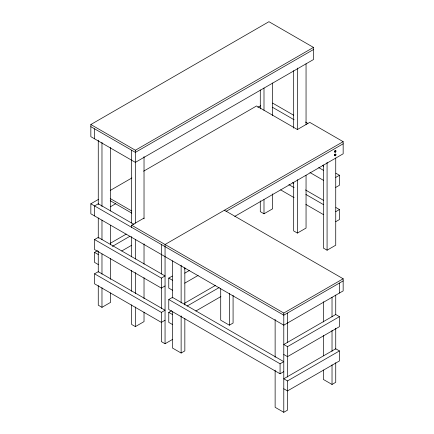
<?xml version="1.0" encoding="UTF-8"?>
<svg xmlns="http://www.w3.org/2000/svg" width="434" height="434" viewBox="0 0 434 434"><rect width="100%" height="100%" fill="white"/><g stroke="black" fill="none" stroke-linecap="round" stroke-linejoin="round"><path stroke-width="0.65" d="M334.836 151.238L334.836 151.596M334.836 154.813L334.836 155.166M334.885 154.71L335.26 154.433M90.842 124.525L268.944 21.7L313.473 47.409L313.473 59.545L135.37 162.37L90.842 136.667L90.842 124.525L135.37 150.235L313.473 47.409M313.473 49.547L135.37 152.377L90.842 126.668M110.236 190.45L131.898 177.945M143.605 171.186L256.581 105.961L297.393 129.527L309.762 122.383L343.158 141.663L343.158 153.804L234.772 216.382M224.421 210.219L343.158 278.769L343.158 290.905L283.787 325.18L90.842 213.788L90.842 203.79L98.458 199.39M257.818 107.388L260.742 105.701M98.654 203.562L94.552 205.933L94.552 215.931M110.372 206.796L115.645 203.752M94.552 239.541L98.263 237.398L165.056 275.953L161.345 278.096L94.552 239.541L94.552 249.534L161.345 288.095L165.056 285.952M131.659 227.356L131.659 225.213L144.028 218.069M98.263 264.534L94.552 262.391L94.552 252.393L97.487 250.7M110.393 243.246L126.229 234.105M112.341 246.409L129.94 236.248M121.726 250.988L131.697 245.232M94.552 273.816L98.263 271.673L165.056 310.234L161.345 312.377L94.552 273.816L94.552 283.809L161.345 322.37L165.056 320.227M343.158 141.663L165.056 244.494L165.056 343.75L161.345 341.607L161.345 312.377M225.984 211.456L343.158 143.806M98.263 285.577L98.263 305.189L101.974 307.332L110.632 302.335L110.632 292.863M260.286 200.828L260.286 211.646L263.997 213.788L272.655 208.792L272.655 193.911M335.737 177.414L339.448 175.271L339.448 185.269L335.737 187.412M172.477 290.238L168.766 288.095L168.766 278.096L172.265 276.078M184.521 268.999L185.692 268.326M184.732 273.165L189.403 270.469M184.732 283.163L198.154 275.411M168.766 299.52L172.477 297.377L283.787 361.647L280.076 363.79L168.766 299.52L168.766 309.518L280.076 373.782L283.787 371.64M131.659 304.858L131.659 324.469L135.37 326.612L144.028 321.61L144.028 312.144M293.682 182.237L293.682 230.926L297.393 233.069L306.051 228.067L306.051 175.325M335.737 211.689L339.448 209.546L339.448 219.544L335.737 221.687M172.477 324.513L168.766 322.37L168.766 312.377L171.685 310.69M184.521 303.274L215.459 285.415M187.065 306.089L219.17 287.558M195.821 311.037L220.917 296.547M165.056 343.75L172.558 339.415M323.368 164.915L323.368 248.064L327.079 250.206L335.737 245.205L335.737 158.003M172.477 311.531L172.477 348.035L181.13 353.032L184.841 350.889L184.841 318.442M220.711 288.415L220.711 320.184L229.369 325.185L233.08 323.042L233.08 295.326M131.659 225.213L283.787 313.044L343.158 278.769M343.158 280.912L283.787 315.187L90.842 203.79M339.448 316.657L335.737 314.514L283.787 344.509L287.498 346.647L339.448 316.657L339.448 326.656L287.498 356.645L283.787 354.502M339.448 350.932L335.737 348.79L283.787 378.784L287.498 380.927L339.448 350.932L339.448 360.931L287.498 390.92L283.787 388.783M275.129 370.121L275.129 407.304L283.787 412.3L287.498 410.157L287.498 380.927M323.368 369.99L323.368 379.452L332.026 384.453L335.737 382.311L335.737 362.705M272.655 103.108L293.747 115.281M305.465 122.046L307.809 123.402M272.46 107.279L294.138 119.789M322.457 165.463L323.628 166.141M335.932 173.242L339.448 175.271M318.746 167.605L323.433 170.312M309.957 172.526L323.433 180.311M292.576 182.486L293.747 183.164M305.465 189.929L323.628 200.416M335.932 207.517L339.448 209.546M288.865 184.629L294.138 187.672M305.856 194.437L323.433 204.588M280.662 189.891L294.138 197.671M305.856 204.436L323.433 214.586M110.209 198.544L131.784 211M110.209 200.687L131.784 213.143M98.263 203.79L134.003 224.421M168.766 278.096L172.477 280.239M94.552 252.393L98.263 254.536M168.766 312.377L172.477 314.514M339.448 283.049L339.448 293.048M335.737 295.104L335.737 314.71M335.737 328.229L335.737 349.186M332.026 297.247L332.026 316.853M332.026 330.372L332.026 351.328M332.026 364.848L332.026 384.453M327.079 162.327L327.079 250.206M323.368 301.711L323.368 321.995M323.368 335.515L323.368 355.793M306.051 63.749L306.051 124.607M297.393 68.073L297.393 129.609M297.393 179.649L297.393 233.069M293.682 70.661L293.682 128.138M287.498 313.044L287.498 342.556M287.498 346.647L287.498 377.032M283.787 313.044L283.787 412.3M280.076 363.79L280.076 373.782M275.129 319.424L275.129 357.28M272.655 83.013L272.655 115.471M263.997 88.01L263.997 110.328M263.997 199.586L263.997 213.788M260.286 89.925L260.286 108.863M229.369 293.411L229.369 325.185M184.841 267.74L184.841 304.923M181.13 265.152L181.13 303.008M181.13 315.854L181.13 353.032M172.477 260.829L172.477 298.012M161.345 244.494L161.345 274.006M161.345 278.096L161.345 308.482M144.028 156.614L144.028 218.828M144.028 243.848L144.028 264.132M144.028 277.657L144.028 298.619M135.37 150.235L135.37 223.152M135.37 239.378L135.37 258.989M135.37 272.514L135.37 293.476M135.37 307.001L135.37 326.612M131.659 150.235L131.659 223.038M131.659 236.563L131.659 256.847M131.659 270.371L131.659 291.333M110.632 147.479L110.632 211.043M110.632 225.246L110.632 244.857M110.632 258.376L110.632 279.344M101.974 142.336L101.974 206.573M101.974 220.098L101.974 239.709M101.974 253.912L101.974 274.196M101.974 287.72L101.974 307.332M98.263 140.193L98.263 204.436M98.263 217.96L98.263 238.244M98.263 251.091L98.263 272.053M94.552 128.811L94.552 138.809M334.945 155.616A0.873 0.505 -60 0 1 334.505 154.992A0.873 0.505 -60 0 1 335.265 154.054A0.873 0.505 -60 0 1 335.699 154.672M335.542 155.084A0.873 0.505 -60 0 1 335.265 155.432M335.411 151.705A0.873 0.505 -60 0 1 334.505 151.792A0.873 0.505 -60 0 1 335.102 150.549A0.873 0.505 -60 0 1 335.699 151.103M335.574 155.611A0.873 0.505 -60 0 0 335.851 154.254A0.873 0.505 -60 0 0 334.815 155.171A0.873 0.505 -60 0 0 335.574 155.611M335.574 152.041A0.873 0.505 -60 0 0 335.851 150.685A0.873 0.505 -60 0 0 334.815 151.602A0.873 0.505 -60 0 0 335.574 152.041"/></g></svg>
